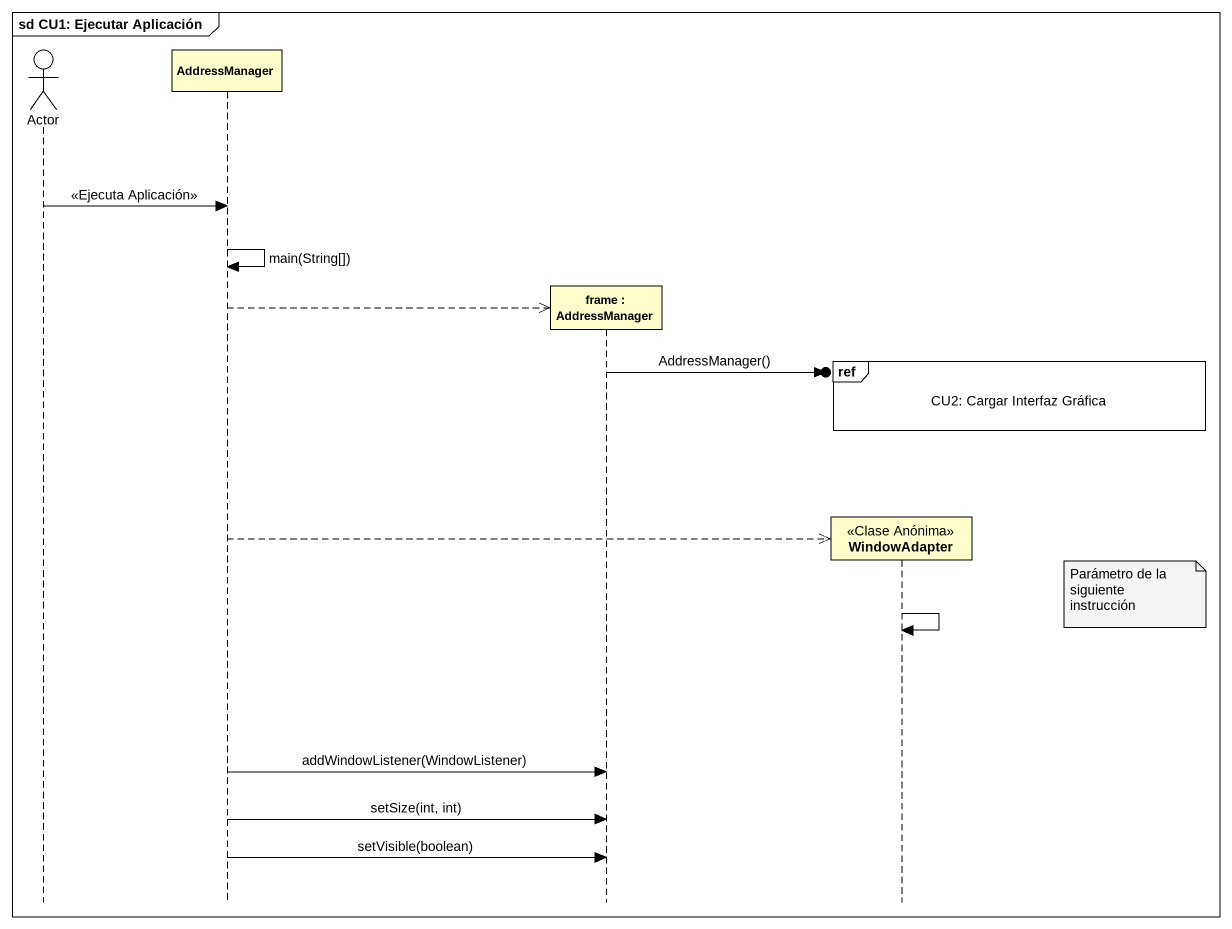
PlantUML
@startuml
mainframe sd CU1: Ejecutar Aplicación
hide footbox
actor "Actor" as Actor_
participant AddressManager
participant "frame : AddressManager" as frame_
participant WindowAdapter <<Clase Anónima>>

Actor_ -> AddressManager : <<Ejecuta Aplicación>>
AddressManager -> AddressManager : main(String[])
AddressManager -->> frame_ **
ref over WindowAdapter : CU2: Cargar Interfaz Gráfica
frame_ ->o] : AddressManager()
AddressManager -->> WindowAdapter **
note right of WindowAdapter : Parámetro de la siguiente instrucción
WindowAdapter -> WindowAdapter
AddressManager -> frame_ : addWindowListener(WindowListener)
AddressManager -> frame_ : setSize(int, int)
AddressManager -> frame_ : setVisible(boolean)
@enduml
